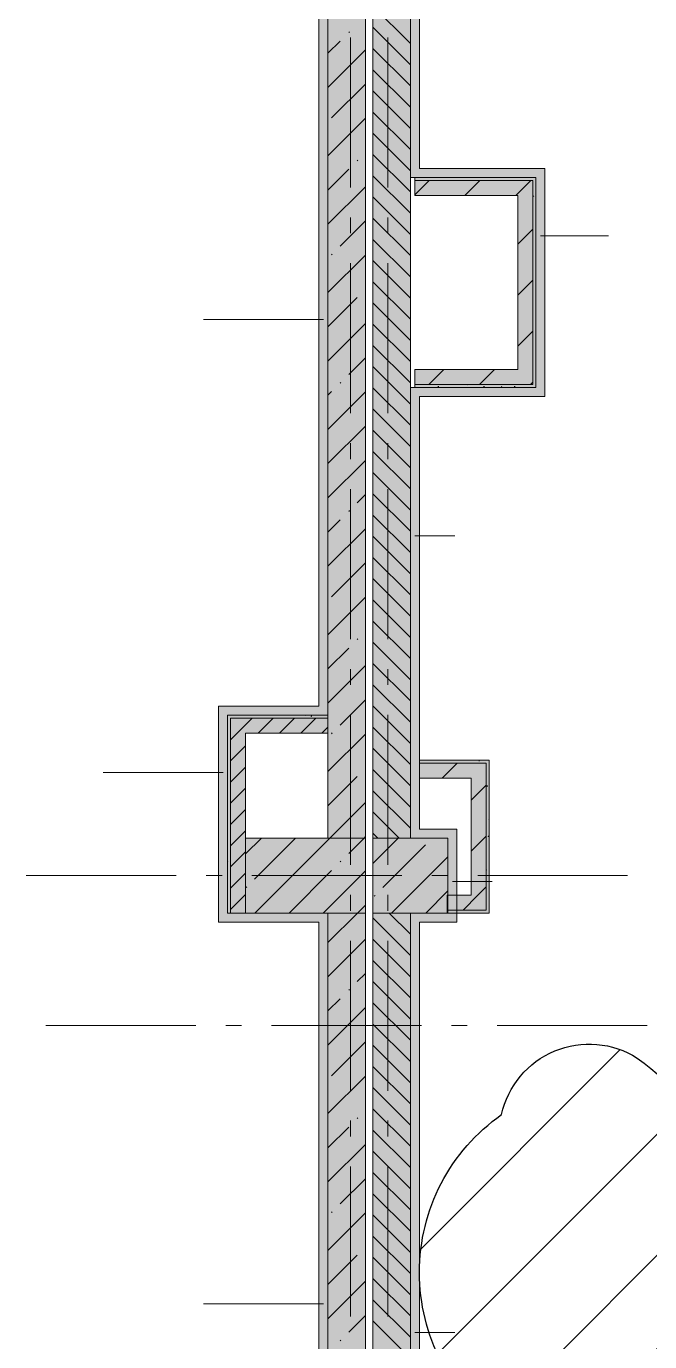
# Model space of a CAD drawing. Header units: millimetres. Extents: x -537608 to 253996, y -217170 to 186033.
# Drawn here: x -293474 to -289315, y 18091 to 26862 of the extents above; entities that cross this region are included whole.
import ezdxf

# ---------------------------------------------------------------- set-up
doc = ezdxf.new("R2010")
doc.units = ezdxf.units.MM
doc.layers.add('2) окраска коммуникации', color=152, linetype='Continuous', lineweight=30)
doc.layers.add('PDF _Геометрия', color=7, linetype='Continuous')
doc.layers.add('PDF _Сплошная заливка', color=7, linetype='Continuous', true_color=0xffffff)

msp = doc.modelspace()

# ---------------------------------------------------------------- hatches: boundary and pattern name
at = {"layer": '2) окраска коммуникации'}
h = msp.add_hatch(dxfattribs=at)
h.set_pattern_fill('ANSI31', color=5, scale=222)
h.set_pattern_definition([(45, (-305519.1, -20669.7), (-498.404, 498.404), [])])
edge = h.paths.add_edge_path()
edge.add_spline(control_points=[(-290778.1295, 11066.7373), (-290387.3432, 10570.6496), (-289743.0728, 11066.7373), (-288919.2533, 10560.095), (-288105.994, 11182.8428), (-286954.7585, 10760.6403), (-286007.4205, 10940.029), (-285042.7478, 10616.4758), (-284130.9316, 11012.6635), (-281975.2536, 10728.4524), (-280376.2745, 10966.1654), (-279268.5104, 11271.0495), (-278118.4513, 10949.6411), (-276985.3065, 10882.0339), (-275953.6379, 10645.4087), (-275395.5218, 9715.8097), (-275395.5218, 8271.0495), (-275157.9741, 7191.9904), (-275614.614, 6955.3652), (-274802.8089, 5738.4356), (-275817.5649, 5129.9708), (-275327.2936, 3468.321), (-275716.2842, 2758.4446), (-275293.4682, 2171.0495), (-273991.1979, 1727.4348), (-273974.2852, 2606.3284), (-273078.3544, 3011.9716), (-273078.3544, 4702.1524), (-273720.5962, 5040.1884), (-273078.3544, 5733.1622), (-273720.5962, 6578.2529), (-273078.3544, 7271.2267), (-273805.1597, 8271.0495), (-273078.3544, 9012.1129), (-274291.2526, 9488.1178), (-274291.2526, 9164.2291), (-275005.9538, 9367.0507), (-275005.9538, 9971.0495), (-275073.6046, 10786.8019), (-275073.6046, 11271.0495), (-274668.0133, 12503.4462), (-274837.1388, 13297.8308), (-275344.5167, 13652.7686), (-276004.109, 13838.6884), (-276985.0411, 13838.6884), (-277813.7588, 13821.7866), (-278642.4766, 14041.51), (-279014.5545, 14768.2882), (-278845.4274, 16002.1196), (-278185.8367, 17021.0495), (-276443.2448, 17292.7757), (-275935.8653, 18408.2946), (-275682.1763, 19337.8936), (-275310.1, 19659.0285), (-275479.2255, 20622.4311), (-274684.3331, 20656.2347), (-273872.5265, 20842.1545), (-273940.1773, 22126.6913), (-274481.0718, 22725.7503), (-273331.0143, 24399.0292), (-274379.5972, 25075.1012), (-273331.0143, 26038.5045), (-274075.1701, 26985.0053), (-273078.3544, 28523.0692), (-273078.3544, 28523.0692), (-273345.9962, 29714.5377), (-274039.4124, 30880.7626), (-275206.3826, 30238.4942), (-276187.3147, 30745.5482), (-277354.2849, 30153.9852), (-279011.7204, 30982.1734), (-280026.4779, 30677.941), (-281278.0101, 29934.2611), (-280499.3584, 28301.0495), (-281142.0364, 27038.3862), (-279890.5042, 25838.3584), (-281260.4253, 24180.0495), (-280059.6297, 22745.3283), (-281159.2859, 21829.0495), (-280076.8792, 20222.5318), (-281092.8162, 18916.6266), (-280737.6526, 18003.9293), (-280923.6908, 17429.2674), (-281752.4085, 17141.9368), (-283156.155, 17665.8933), (-283714.2711, 17125.035), (-284813.5921, 17750.4023), (-285185.6684, 17108.1332), (-286132.7751, 17801.1077), (-287328.3544, 16388.2505), (-285898.1717, 14701.7611), (-286388.6369, 13644.8407), (-285779.7843, 13214.0495), (-286591.5893, 12701.0495), (-286591.5893, 11811.5525), (-287690.9088, 11727.0435), (-288012.2486, 12132.6867), (-288722.5774, 11760.8471), (-289229.9569, 12453.8216), (-289940.2857, 11963.6687), (-290684.4415, 11777.7489), (-290778.1295, 11066.7373)], knot_values=[0, 0, 0, 0, 1, 2, 3, 4, 5, 6, 7, 8, 9, 10, 11, 12, 13, 14, 15, 16, 17, 18, 19, 20, 21, 22, 23, 24, 25, 26, 27, 28, 29, 30, 31, 32, 33, 34, 35, 36, 37, 38, 39, 40, 41, 42, 43, 44, 45, 46, 47, 48, 49, 50, 51, 52, 53, 54, 55, 56, 57, 58, 59, 60, 61, 62, 63, 64, 65, 66, 67, 68, 69, 70, 71, 72, 73, 74, 75, 76, 77, 78, 79, 80, 81, 82, 83, 84, 85, 86, 87, 88, 89, 90, 91, 92, 93, 94, 95, 96, 97, 98, 99, 99, 99, 99], degree=3, periodic=0)
edge = h.paths.add_edge_path(flags=16)
edge.add_arc((-282974.1314, 12518.0171), 1274.5672, 125.00000005, 234.99999995, ccw=False)
edge.add_arc((-283038.6718, 14513.9725), 1162.0444, 125.00000005, 234.99999995, ccw=False)
edge.add_arc((-282295.8664, 15202.9232), 1433.6455, 59.43173918, 169.43173908, ccw=False)
edge.add_arc((-282677.7619, 14748.5093), 2021.4887, -53.3391216, 56.66087831, ccw=False)
edge.add_arc((-282413.8331, 12555.5506), 1102.6336, -78.79029658, 31.20970332, ccw=False)
edge.add_arc((-282952.3368, 12001.1084), 919.0678, 215.00000005, 324.99999995, ccw=False)
edge = h.paths.add_edge_path(flags=16)
edge.add_arc((-277532.2831, 20735.819), 1174.7616, 125.00000005, 234.99999995, ccw=False)
edge.add_arc((-276960.5272, 23476.9879), 2171.5877, 125.00000005, 234.99999995, ccw=False)
edge.add_arc((-277291.7326, 26561.6986), 1594.1487, 125.00000005, 234.99999995, ccw=False)
edge.add_arc((-277094.17, 27873.7201), 1111.9458, 70.31799188, 180.31799178, ccw=False)
edge.add_arc((-276872.3717, 27774.8819), 1155.9508, -27.59113456, 82.40886534, ccw=False)
edge.add_arc((-276749.5729, 25951.7436), 1572.0517, -54.99999995, 54.99999995, ccw=False)
edge.add_arc((-276903.4785, 23156.4449), 1840.3779, -54.99999995, 54.99999995, ccw=False)
edge.add_arc((-276968.849, 21036.3715), 1277.4016, -81.34673665, 28.65326325, ccw=False)
edge.add_arc((-277491.3785, 20273.9631), 872.5123, 215.00000005, 324.99999995, ccw=False)
h = msp.add_hatch(dxfattribs=at)
h.set_pattern_fill('ANSI31', color=256, scale=180)
h.paths.add_polyline_path([(-284261.5973, 24109.0515, 0.52056705), (-284261.5973, 26540.8731, 0.52056705), (-284261.5973, 28830.2404, 0.52056705), (-285626.3393, 29828.8486, 0.52056705), (-286827.0414, 28445.9012, 0.52056705), (-286827.0414, 26028.7233, 0.52056705), (-286827.0414, 23887.4023, 0.52056705), (-286827.0414, 22082.0016, 0.313339017), (-287418.7029, 20474.292, 0.176741999), (-287968.2498, 20090.1541, 0.41719381), (-288900.9717, 19255.1572, 0.182310255), (-289397.7507, 19982.4334, 0.52056705), (-290302.8839, 19605.0275, 0.52056705), (-290302.8839, 17499.833, 0.52056705), (-290302.8839, 15774.49, 0.52056705), (-290302.8839, 13721.1922, 0.52056705), (-289397.7507, 15501.0554, 0.52056705), (-289397.7507, 17937.9862, 0.244698443), (-288865.6148, 18960.2098, 0.52056705), (-287409.1652, 18960.2098, 0.52056705), (-285892.2135, 18960.2098, 0.092531076), (-285790.8179, 19215.2453, 0.189613203), (-285175.6001, 19622.8638, 0.52056705), (-284261.5973, 20287.7266, 0.52056705), (-284261.5973, 22263.2197, 0.52056705)])
at = {"layer": 'PDF _Сплошная заливка', "transparency": 33554559}
h = msp.add_hatch(color=256, dxfattribs=at)
h.paths.add_polyline_path([(-291161.3544, 15999.0005), (-290911.3555, 15999.0005), (-290911.3555, 20949.3489), (-291161.3544, 20949.3489), (-291161.3544, 18765.7234)], flags=0)
h.paths.add_polyline_path([(-290911.3555, 21449.3489), (-290911.3555, 27299.348), (-291161.3544, 27299.348), (-291161.3544, 21449.3489)], flags=0)
h.paths.add_polyline_path([(-290911.3555, 27799.3501), (-290911.3555, 30799.35), (-291161.3544, 30799.35), (-291161.3544, 27799.3501)], flags=0)
at = {"layer": 'PDF _Сплошная заливка', "true_color": 0xff7d7d, "transparency": 33554559}
for points in [[(-291521.3543, 22269.3489), (-291461.3557, 22269.3489), (-291461.3557, 27299.348), (-291521.3543, 27299.348), (-291521.3543, 22329.3496)], [(-291521.3543, 22269.3489), (-291521.3543, 22329.3496), (-292191.3558, 22329.3496), (-292191.3558, 22269.3489), (-292131.3551, 22269.3489)], [(-292011.3559, 20889.3481), (-291521.3543, 20889.3481), (-291521.3543, 20949.3489), (-292041.3552, 20949.3489), (-292041.3552, 20889.3481)], [(-291521.3543, 15999.0005), (-291461.3557, 15999.0005), (-291461.3557, 20949.3489), (-291521.3543, 20949.3489), (-291521.3543, 16058.999)]]:
    msp.add_hatch(color=11, dxfattribs=at).paths.add_polyline_path(points)
at = {"layer": 'PDF _Сплошная заливка', "transparency": 33554559}
for points in [[(-291253.0918, 21449.3489), (-291211.3547, 21449.3489), (-291211.3547, 27299.348), (-291461.3557, 27299.348), (-291461.3557, 21449.3489)], [(-290093.8551, 25834.3487), (-290073.8541, 25834.3487), (-290073.8541, 25854.3496), (-290881.3541, 25854.3496), (-290881.3541, 25834.3487)], [(-290193.8555, 25734.3482), (-290093.8551, 25734.3482), (-290093.8551, 25834.3487), (-290881.3541, 25834.3487), (-290881.3541, 25734.3482)], [(-290193.8555, 24454.3479), (-290093.8551, 24454.3479), (-290093.8551, 24474.3489), (-290881.3541, 24474.3489), (-290881.3541, 24454.3479)], [(-291461.3557, 22249.3479), (-291461.3557, 22269.3489), (-292131.3551, 22269.3489), (-292131.3551, 22249.3479), (-292111.3563, 22249.3479)], [(-291461.3557, 22149.3475), (-291461.3557, 22249.3479), (-292111.3563, 22249.3479), (-292111.3563, 22149.3475), (-292011.3559, 22149.3475)], [(-290406.3543, 21949.3488), (-290386.3554, 21949.3488), (-290386.3554, 21969.3476), (-290851.3548, 21969.3476), (-290851.3548, 21949.3488)], [(-290506.3547, 21849.3484), (-290406.3543, 21849.3484), (-290406.3543, 21949.3488), (-290851.3548, 21949.3488), (-290851.3548, 21849.3484)], [(-290406.3543, 20969.3477), (-290386.3554, 20969.3477), (-290386.3554, 21949.3488), (-290406.3543, 21949.3488), (-290406.3543, 21069.3481)], [(-290406.3543, 21069.3481), (-290406.3543, 21849.3484), (-290506.3547, 21849.3484), (-290506.3547, 21069.3481), (-290415.1124, 21069.3481)], [(-290661.3544, 20949.3489), (-290661.3544, 21449.3489), (-291161.3544, 21449.3489), (-291161.3544, 20949.3489), (-290911.3555, 20949.3489)], [(-290406.3543, 20969.3477), (-290406.3543, 21069.3481), (-290666.3558, 21069.3481), (-290666.3558, 20969.3477), (-290415.1124, 20969.3477)]]:
    msp.add_hatch(color=256, dxfattribs=at).paths.add_polyline_path(points)
at = {"layer": 'PDF _Сплошная заливка', "true_color": 0x56bc34, "transparency": 33554559}
for points in [[(-290073.8541, 24454.3479), (-290013.8555, 24454.3479), (-290013.8555, 25914.3481), (-290073.8541, 25914.3481), (-290073.8541, 24461.5948)], [(-290911.3555, 21509.3473), (-290851.3548, 21509.3473), (-290851.3548, 24454.3479), (-290911.3555, 24454.3479), (-290911.3555, 21613.658)], [(-290911.3555, 16058.999), (-290851.3548, 16058.999), (-290851.3548, 20949.3489), (-290911.3555, 20949.3489), (-290911.3555, 18765.7234)]]:
    msp.add_hatch(color=85, dxfattribs=at).paths.add_polyline_path(points)

# ---------------------------------------------------------------- linework, layer by layer
at = {"layer": '2) окраска коммуникации'}
msp.add_lwpolyline([(-288865.6148, 18960.2098, -0.244698443), (-289397.7507, 17937.9862, -0.52056705), (-289397.7507, 15501.0554, -0.52056705), (-290302.8839, 13721.1922, -0.52056705), (-290302.8839, 15774.49, -0.52056705), (-290302.8839, 17499.833, -0.52056705), (-290302.8839, 19605.0275, -0.52056705), (-289397.7507, 19982.4334, -0.182310255), (-288900.9717, 19255.1572, -0.182310255)], format="xyb", dxfattribs=at)
msp.add_open_spline([(-290778.1295, 11066.7373), (-290387.3432, 10570.6496), (-289743.0728, 11066.7373), (-288919.2533, 10560.095), (-288105.994, 11182.8428), (-286954.7585, 10760.6403), (-286007.4205, 10940.029), (-285042.7478, 10616.4758), (-284130.9316, 11012.6635), (-281975.2536, 10728.4524), (-280376.2745, 10966.1654), (-279268.5104, 11271.0495), (-278118.4513, 10949.6411), (-276985.3065, 10882.0339), (-275953.6379, 10645.4087), (-275395.5218, 9715.8097), (-275395.5218, 8271.0495), (-275157.9741, 7191.9904), (-275614.614, 6955.3652), (-274802.8089, 5738.4356), (-275817.5649, 5129.9708), (-275327.2936, 3468.321), (-275716.2842, 2758.4446), (-275293.4682, 2171.0495), (-273991.1979, 1727.4348), (-273974.2852, 2606.3284), (-273078.3544, 3011.9716), (-273078.3544, 4702.1524), (-273720.5962, 5040.1884), (-273078.3544, 5733.1622), (-273720.5962, 6578.2529), (-273078.3544, 7271.2267), (-273805.1597, 8271.0495), (-273078.3544, 9012.1129), (-274291.2526, 9488.1178), (-274291.2526, 9164.2291), (-275005.9538, 9367.0507), (-275005.9538, 9971.0495), (-275073.6046, 10786.8019), (-275073.6046, 11271.0495), (-274668.0133, 12503.4462), (-274837.1388, 13297.8308), (-275344.5167, 13652.7686), (-276004.109, 13838.6884), (-276985.0411, 13838.6884), (-277813.7588, 13821.7866), (-278642.4766, 14041.51), (-279014.5545, 14768.2882), (-278845.4274, 16002.1196), (-278185.8367, 17021.0495), (-276443.2448, 17292.7757), (-275935.8653, 18408.2946), (-275682.1763, 19337.8936), (-275310.1, 19659.0285), (-275479.2255, 20622.4311), (-274684.3331, 20656.2347), (-273872.5265, 20842.1545), (-273940.1773, 22126.6913), (-274481.0718, 22725.7503), (-273331.0143, 24399.0292), (-274379.5972, 25075.1012), (-273331.0143, 26038.5045), (-274075.1701, 26985.0053), (-273078.3544, 28523.0692), (-273078.3544, 28523.0692), (-273345.9962, 29714.5377), (-274039.4124, 30880.7626), (-275206.3826, 30238.4942), (-276187.3147, 30745.5482), (-277354.2849, 30153.9852), (-279011.7204, 30982.1734), (-280026.4779, 30677.941), (-281278.0101, 29934.2611), (-280499.3584, 28301.0495), (-281142.0364, 27038.3862), (-279890.5042, 25838.3584), (-281260.4253, 24180.0495), (-280059.6297, 22745.3283), (-281159.2859, 21829.0495), (-280076.8792, 20222.5318), (-281092.8162, 18916.6266), (-280737.6526, 18003.9293), (-280923.6908, 17429.2674), (-281752.4085, 17141.9368), (-283156.155, 17665.8933), (-283714.2711, 17125.035), (-284813.5921, 17750.4023), (-285185.6684, 17108.1332), (-286132.7751, 17801.1077), (-287328.3544, 16388.2505), (-285898.1717, 14701.7611), (-286388.6369, 13644.8407), (-285779.7843, 13214.0495), (-286591.5893, 12701.0495), (-286591.5893, 11811.5525), (-287690.9088, 11727.0435), (-288012.2486, 12132.6867), (-288722.5774, 11760.8471), (-289229.9569, 12453.8216), (-289940.2857, 11963.6687), (-290684.4415, 11777.7489), (-290778.1295, 11066.7373)], degree=3, dxfattribs=at)
at = {"layer": 'PDF _Геометрия', "lineweight": 9}
for p, q in [((-291461.3557, 22269.3489), (-291461.3557, 27299.348)), ((-291461.3557, 27299.348), (-291461.3557, 22269.3489)), ((-291211.3547, 21449.3489), (-291211.3547, 27299.348)), ((-291161.3544, 27299.348), (-291161.3544, 21449.3489)), ((-290911.3555, 27299.348), (-290911.3555, 25914.3481)), ((-290911.3555, 25914.3481), (-290911.3555, 27299.348)), ((-291521.3543, 27239.3495), (-291521.3543, 22329.3496)), ((-290851.3548, 25914.3481), (-290851.3548, 27239.3495)), ((-290911.3555, 26747.4855), (-291161.3544, 26997.4866)), ((-290911.3555, 26606.0622), (-291161.3544, 26856.0633)), ((-291461.3557, 26683.1638), (-291380.1678, 26764.3518)), ((-291323.1446, 26821.3749), (-291318.4017, 26826.1157)), ((-291461.3557, 26455.067), (-291211.3547, 26705.068)), ((-290911.3555, 26464.6433), (-291161.3544, 26714.6443)), ((-290911.3555, 26323.22), (-291161.3544, 26573.221)), ((-291437.1931, 26251.1304), (-291211.3547, 26476.9668)), ((-290911.3555, 26181.801), (-291161.3544, 26431.7978)), ((-291461.3557, 25998.8688), (-291211.3547, 26248.8699)), ((-290911.3555, 26040.3778), (-291161.3544, 26290.3788)), ((-290911.3555, 25898.9588), (-291161.3544, 26148.9555)), ((-291266.1193, 25966.0061), (-291261.3785, 25970.7469)), ((-290911.3555, 25757.5355), (-291161.3544, 26007.5366)), ((-291461.3557, 25770.7719), (-291323.1446, 25908.983)), ((-290911.3555, 24454.3479), (-290911.3555, 25914.3481)), ((-290911.3555, 25914.3481), (-290911.3555, 25854.3496)), ((-290073.8541, 25914.3481), (-290851.3548, 25914.3481)), ((-290013.8555, 25914.3481), (-290073.8541, 25914.3481)), ((-290013.8555, 24454.3479), (-290013.8555, 25914.3481)), ((-291461.3557, 25542.6707), (-291211.3547, 25792.6717)), ((-290911.3555, 25616.1123), (-291161.3544, 25866.1133)), ((-290911.3555, 25854.3496), (-290073.8541, 25854.3496)), ((-290073.8541, 25854.3496), (-290881.3541, 25854.3496)), ((-290881.3541, 25854.3496), (-290881.3541, 25834.3487)), ((-290881.3541, 25739.4765), (-290786.482, 25834.3487)), ((-290881.3541, 25834.3487), (-290881.3541, 25734.3482)), ((-290093.8551, 25834.3487), (-290881.3541, 25834.3487)), ((-290547.0713, 25734.3482), (-290447.0709, 25834.3487)), ((-290207.6602, 25734.3482), (-290107.6598, 25834.3487)), ((-290093.8551, 25734.3482), (-290093.8551, 25834.3487)), ((-290073.8541, 25854.3496), (-290073.8541, 24454.3479)), ((-290073.8541, 25834.3487), (-290073.8541, 25854.3496)), ((-290073.8541, 25734.3482), (-290073.8541, 25834.3487)), ((-290911.3555, 25474.6933), (-291161.3544, 25724.6943)), ((-290881.3541, 25734.3482), (-290193.8555, 25734.3482)), ((-290193.8555, 25734.3482), (-290193.8555, 24574.3493)), ((-290093.8551, 24474.3489), (-290093.8551, 25734.3482)), ((-290073.8541, 24454.3479), (-290073.8541, 25734.3482)), ((-291380.1678, 25395.7617), (-291211.3547, 25564.5748)), ((-290911.3555, 25333.27), (-291161.3544, 25583.2711)), ((-290911.3555, 25191.8511), (-291161.3544, 25441.8478)), ((-290193.8555, 25408.744), (-290093.8551, 25508.7444)), ((-290043.8548, 25464.6218), (-289589.153, 25464.6218)), ((-291461.3557, 25086.4725), (-291211.3547, 25336.4736)), ((-291437.1931, 25338.7342), (-291432.4523, 25343.475)), ((-290911.3555, 25050.4278), (-291161.3544, 25300.4288)), ((-290911.3555, 24909.0089), (-291161.3544, 25159.0056)), ((-290193.8555, 25069.3307), (-290093.8551, 25169.3312)), ((-291461.3557, 24858.3756), (-291266.1193, 25053.6098)), ((-290911.3555, 24767.5856), (-291161.3544, 25017.5866)), ((-291491.355, 24906.6664), (-292291.3563, 24906.6664)), ((-291461.3557, 24630.2787), (-291211.3547, 24880.2755)), ((-290911.3555, 24626.1623), (-291161.3544, 24876.1633)), ((-290193.8555, 24729.9217), (-290093.8551, 24829.9179)), ((-291323.1446, 24540.3886), (-291211.3547, 24652.1786)), ((-290911.3555, 24484.7433), (-291161.3544, 24734.7444)), ((-290911.3555, 24343.3201), (-291161.3544, 24593.3211)), ((-290193.8555, 24574.3493), (-290881.3541, 24574.3493)), ((-290881.3541, 24574.3493), (-290881.3541, 24474.3489)), ((-290788.8374, 24474.3489), (-290688.8369, 24574.3493)), ((-290449.4262, 24474.3489), (-290349.4258, 24574.3493)), ((-291380.1678, 24483.3654), (-291375.427, 24488.1062)), ((-290881.3541, 24474.3489), (-290881.3541, 24454.3479)), ((-290881.3541, 24474.3489), (-290193.8555, 24474.3489)), ((-290193.8555, 24474.3489), (-290093.8551, 24474.3489)), ((-290110.0152, 24474.3489), (-290093.8551, 24490.509)), ((-291461.3557, 24402.1775), (-291437.1931, 24426.3423)), ((-291461.3557, 24174.0806), (-291211.3547, 24424.0817)), ((-290911.3555, 24201.9011), (-291161.3544, 24451.9021)), ((-290851.3548, 24454.3479), (-290911.3555, 24454.3479)), ((-290911.3555, 24454.3479), (-290911.3555, 21509.3473)), ((-290911.3555, 21509.3473), (-290911.3555, 24454.3479)), ((-290881.3541, 24454.3479), (-290193.8555, 24454.3479)), ((-290073.8541, 24454.3479), (-290851.3548, 24454.3479)), ((-290851.3548, 21969.3476), (-290851.3548, 24394.3493)), ((-290851.3548, 24394.3493), (-290013.8555, 24394.3493)), ((-290193.8555, 24454.3479), (-290093.8551, 24454.3479)), ((-290093.8551, 24454.3479), (-290073.8541, 24454.3479)), ((-290013.8555, 24394.3493), (-290013.8555, 24454.3479)), ((-290911.3555, 24060.4778), (-291161.3544, 24310.4789)), ((-291461.3557, 23945.9837), (-291211.3547, 24195.9805)), ((-290911.3555, 23919.0588), (-291161.3544, 24169.0556)), ((-291461.3557, 23717.8824), (-291211.3547, 23967.8836)), ((-290911.3555, 23777.6356), (-291161.3544, 24027.6366)), ((-290911.3555, 23636.2123), (-291161.3544, 23886.2134)), ((-291266.1193, 23685.0198), (-291211.3547, 23739.7866)), ((-290911.3555, 23494.7933), (-291161.3544, 23744.7944)), ((-291323.1446, 23627.9966), (-291318.4017, 23632.7374)), ((-290911.3555, 23353.37), (-291161.3544, 23603.3711)), ((-291461.3557, 23489.7856), (-291380.1678, 23570.9692)), ((-291461.3557, 23261.6844), (-291211.3547, 23511.6854)), ((-290911.3555, 23211.9511), (-291161.3544, 23461.9522)), ((-290881.3541, 23463.9286), (-290615.2059, 23463.9286)), ((-291437.1931, 23057.7479), (-291211.3547, 23283.5885)), ((-290911.3555, 23070.5278), (-291161.3544, 23320.5289)), ((-290911.3555, 22929.1088), (-291161.3544, 23179.1056)), ((-291461.3557, 22805.4905), (-291211.3547, 23055.4873)), ((-290911.3555, 22787.6856), (-291161.3544, 23037.6867)), ((-290911.3555, 22646.2666), (-291161.3544, 22896.2634)), ((-291266.1193, 22772.6279), (-291261.3785, 22777.3686)), ((-290911.3555, 22504.8433), (-291161.3544, 22754.8445)), ((-291461.3557, 22577.3893), (-291323.1446, 22715.6004)), ((-291461.3557, 22349.2924), (-291211.3547, 22599.2934)), ((-290911.3555, 22363.4222), (-291161.3544, 22613.4212)), ((-290911.3555, 22222.0011), (-291161.3544, 22472.0022)), ((-291380.1678, 22202.3791), (-291211.3547, 22371.1922)), ((-291521.3543, 22329.3496), (-292191.3558, 22329.3496)), ((-292191.3558, 22329.3496), (-292191.3558, 22269.3489)), ((-290911.3555, 22080.58), (-291161.3544, 22330.579)), ((-292191.3558, 22269.3489), (-292191.3558, 20949.3489)), ((-291461.3557, 22269.3489), (-292131.3551, 22269.3489)), ((-292131.3551, 22269.3489), (-292131.3551, 22249.3479)), ((-292131.3551, 20949.3489), (-292131.3551, 22269.3489)), ((-292131.3551, 22269.3489), (-291521.3543, 22269.3489)), ((-292131.3551, 22249.3479), (-292131.3551, 22149.3475)), ((-292111.3563, 22246.7343), (-292108.7405, 22249.3479)), ((-291461.3557, 22249.3479), (-292111.3563, 22249.3479)), ((-292111.3563, 22249.3479), (-292111.3563, 22149.3475)), ((-292067.3198, 22149.3475), (-291967.3194, 22249.3479)), ((-291925.8987, 22149.3475), (-291825.8983, 22249.3479)), ((-291784.4754, 22149.3475), (-291684.4772, 22249.3479)), ((-291643.0543, 22149.3475), (-291543.056, 22249.3479)), ((-291521.3543, 22269.3489), (-291461.3557, 22269.3489)), ((-291461.3557, 22249.3479), (-291461.3557, 22269.3489)), ((-291461.3557, 22269.3489), (-291461.3557, 21449.3489)), ((-291461.3557, 22149.3475), (-291461.3557, 22249.3479)), ((-292131.3551, 22149.3475), (-292131.3551, 20949.3489)), ((-292111.3563, 22105.3132), (-292067.3198, 22149.3475)), ((-292111.3563, 22149.3475), (-292111.3563, 20949.3489)), ((-292011.3559, 21449.3489), (-292011.3559, 22149.3475)), ((-292011.3559, 22149.3475), (-291461.3557, 22149.3475)), ((-291501.6332, 22149.3475), (-291461.3557, 22189.6271)), ((-291461.3557, 21893.0943), (-291211.3547, 22143.0954)), ((-291437.1931, 22145.3559), (-291432.4523, 22150.0968)), ((-290911.3555, 21939.1567), (-291161.3544, 22189.1578)), ((-292111.3563, 21963.8921), (-292011.3559, 22063.8903)), ((-290911.3555, 21797.7356), (-291161.3544, 22047.7367)), ((-290386.3554, 21969.3476), (-290851.3548, 21969.3476)), ((-290851.3548, 21969.3476), (-290851.3548, 21949.3488)), ((-290406.3543, 21949.3488), (-290851.3548, 21949.3488)), ((-290851.3548, 21949.3488), (-290851.3548, 21849.3484)), ((-290698.5468, 21849.3484), (-290598.5463, 21949.3488)), ((-290406.3543, 21849.3484), (-290406.3543, 21949.3488)), ((-290386.3554, 21949.3488), (-290386.3554, 21969.3476)), ((-290386.3554, 21849.3484), (-290386.3554, 21949.3488)), ((-292161.3544, 21885.8431), (-292961.3557, 21885.8431)), ((-292111.3563, 21822.4688), (-292011.3559, 21922.4692)), ((-291461.3557, 21664.9952), (-291266.1193, 21860.2316)), ((-290911.3555, 21656.3145), (-291161.3544, 21906.3156)), ((-290851.3548, 21509.3473), (-290851.3548, 21849.3484)), ((-290851.3548, 21849.3484), (-290506.3547, 21849.3484)), ((-290506.3547, 21849.3484), (-290506.3547, 21069.3481)), ((-290406.3543, 21069.3481), (-290406.3543, 21849.3484)), ((-290386.3554, 21069.3481), (-290386.3554, 21849.3484)), ((-292111.3563, 21681.0477), (-292011.3559, 21781.048)), ((-290911.3555, 21514.8934), (-291161.3544, 21764.8945)), ((-290506.3547, 21702.1294), (-290406.3543, 21802.1298)), ((-291448.9052, 21449.3489), (-291211.3547, 21686.8972)), ((-292111.3563, 21539.6265), (-292011.3559, 21639.6269)), ((-290987.2321, 21449.3489), (-291161.3544, 21623.4712)), ((-292111.3563, 21398.2054), (-292011.3559, 21498.2058)), ((-290911.3555, 21449.3489), (-290911.3555, 21509.3473)), ((-290911.3555, 21509.3473), (-290911.3555, 21449.3489)), ((-290661.3544, 21509.3473), (-290851.3548, 21509.3473)), ((-290601.3559, 21509.3473), (-290661.3544, 21509.3473)), ((-290601.3559, 20949.3489), (-290601.3559, 21509.3473)), ((-292011.3559, 21343.0941), (-291905.1012, 21449.3489)), ((-292011.3559, 21449.3489), (-292011.3559, 20949.3489)), ((-291211.3547, 21449.3489), (-292011.3559, 21449.3489)), ((-291950.4144, 21175.9365), (-291677.0021, 21449.3489)), ((-291948.9051, 20949.3489), (-291448.9052, 21449.3489)), ((-291323.1446, 21347.0103), (-291220.8061, 21449.3489)), ((-291220.8061, 21449.3489), (-291211.3547, 21458.7981)), ((-291211.3547, 20949.3489), (-291211.3547, 21449.3489)), ((-291128.6532, 21449.3489), (-291161.3544, 21482.0501)), ((-291161.3544, 21280.7014), (-290992.7071, 21449.3489)), ((-290911.3555, 21449.3489), (-291161.3544, 21449.3489)), ((-291161.3544, 21449.3489), (-291161.3544, 20949.3489)), ((-291161.3544, 21449.3489), (-290911.3555, 21449.3489)), ((-291095.0456, 21118.9112), (-290809.9212, 21404.0356)), ((-290661.3544, 21449.3489), (-290911.3555, 21449.3489)), ((-290911.3555, 21449.3489), (-290661.3544, 21449.3489)), ((-290661.3544, 20949.3489), (-290661.3544, 21449.3489)), ((-290661.3544, 21449.3489), (-290661.3544, 20949.3489)), ((-290506.3547, 21362.7182), (-290406.3543, 21462.7187)), ((-292111.3563, 21256.7843), (-292011.3559, 21356.7847)), ((-291036.5111, 20949.3489), (-290661.3544, 21324.5033)), ((-291720.8061, 20949.3489), (-291437.1931, 21232.9618)), ((-291492.7071, 20949.3489), (-291211.3547, 21230.7013)), ((-291380.1678, 21289.985), (-291375.427, 21294.7279)), ((-292111.3563, 21115.3632), (-292011.3559, 21215.3636)), ((-290631.3552, 21158.7258), (-290365.2048, 21158.7258)), ((-292111.3563, 20973.942), (-292011.3559, 21073.9403)), ((-292007.4397, 21118.9112), (-292002.6989, 21123.6542)), ((-291152.0709, 21061.8881), (-291147.3279, 21066.6289)), ((-290808.412, 20949.3489), (-290661.3544, 21096.4042)), ((-290506.3547, 21069.3481), (-290666.3558, 21069.3481)), ((-290666.3558, 21069.3481), (-290666.3558, 20969.3477)), ((-290560.3141, 20969.3477), (-290460.3138, 21069.3481)), ((-290460.3138, 21069.3481), (-290406.3543, 21123.3055)), ((-290406.3543, 20969.3477), (-290406.3543, 21069.3481)), ((-290386.3554, 20969.3477), (-290386.3554, 21069.3481)), ((-291264.608, 20949.3489), (-291211.3547, 21002.6022)), ((-290666.3558, 20969.3477), (-290666.3558, 20949.3489)), ((-290666.3558, 20969.3477), (-290406.3543, 20969.3477)), ((-290386.3554, 20949.3489), (-290386.3554, 20969.3477)), ((-292191.3558, 20949.3489), (-292191.3558, 20889.3481)), ((-292191.3558, 20889.3481), (-292041.3552, 20889.3481)), ((-292131.3551, 20949.3489), (-292111.3563, 20949.3489)), ((-292041.3552, 20949.3489), (-292131.3551, 20949.3489)), ((-292111.3563, 20949.3489), (-292011.3559, 20949.3489)), ((-292011.3559, 20949.3489), (-292041.3552, 20949.3489)), ((-292041.3552, 20889.3481), (-291521.3543, 20889.3481)), ((-292011.3559, 20949.3489), (-291211.3547, 20949.3489)), ((-291521.3543, 20889.3481), (-291521.3543, 16058.999)), ((-291461.3557, 20752.6011), (-291264.608, 20949.3489)), ((-291461.3557, 20949.3489), (-291461.3557, 15999.0005)), ((-291461.3557, 15999.0005), (-291461.3557, 20949.3489)), ((-291211.3547, 15999.0005), (-291211.3547, 20949.3489)), ((-291161.3544, 20949.3489), (-290911.3555, 20949.3489)), ((-291161.3544, 20949.3489), (-291161.3544, 15999.0005)), ((-290911.3555, 20949.3489), (-291161.3544, 20949.3489)), ((-290911.3555, 20666.3645), (-291161.3544, 20916.3656)), ((-290911.3555, 20807.7856), (-291052.9165, 20949.3489)), ((-290911.3555, 20949.2089), (-290911.4954, 20949.3489)), ((-290911.3555, 20949.3489), (-290661.3544, 20949.3489)), ((-290911.3555, 16058.999), (-290911.3555, 20949.3489)), ((-290851.3548, 20949.3489), (-290911.3555, 20949.3489)), ((-290911.3555, 20949.3489), (-290911.3555, 16058.999)), ((-290661.3544, 20949.3489), (-290851.3548, 20949.3489)), ((-290851.3548, 16058.999), (-290851.3548, 20889.3481)), ((-290851.3548, 20889.3481), (-290601.3559, 20889.3481)), ((-290666.3558, 20949.3489), (-290386.3554, 20949.3489)), ((-290601.3559, 20889.3481), (-290601.3559, 20949.3489)), ((-291461.3557, 20524.5042), (-291211.3547, 20774.5031)), ((-290911.3555, 20524.9434), (-291161.3544, 20774.9445)), ((-290911.3555, 20383.5223), (-291161.3544, 20633.5233)), ((-291266.1193, 20491.6415), (-291211.3547, 20546.404)), ((-291323.1446, 20434.6162), (-291318.4017, 20439.357)), ((-290911.3555, 20242.1012), (-291161.3544, 20492.1001)), ((-291461.3557, 20296.4052), (-291380.1678, 20377.5909)), ((-290911.3555, 20100.6801), (-291161.3544, 20350.6789)), ((-291461.3557, 20068.3061), (-291211.3547, 20318.3071)), ((-290911.3555, 19959.259), (-291161.3544, 20209.2578)), ((-291437.1931, 19864.3696), (-291211.3547, 20090.2081)), ((-290911.3555, 19817.8378), (-291161.3544, 20067.8367)), ((-290911.3555, 19676.4146), (-291161.3544, 19926.4156)), ((-291461.3557, 19612.1079), (-291211.3547, 19862.109)), ((-290911.3555, 19534.9935), (-291161.3544, 19784.9945)), ((-291266.1193, 19579.2474), (-291261.3785, 19583.9882)), ((-290911.3555, 19393.5723), (-291161.3544, 19643.5734)), ((-291461.3557, 19384.0111), (-291323.1446, 19522.2221)), ((-290911.3555, 19252.1512), (-291161.3544, 19502.1522)), ((-291461.3557, 19155.912), (-291211.3547, 19405.9109)), ((-290911.3555, 19110.7301), (-291161.3544, 19360.729)), ((-290911.3555, 18969.309), (-291161.3544, 19219.3079)), ((-291380.1678, 19009.0008), (-291211.3547, 19177.814)), ((-290911.3555, 18827.8879), (-291161.3544, 19077.8867)), ((-291461.3557, 18699.7138), (-291211.3547, 18949.7149)), ((-291437.1931, 18951.9755), (-291432.4523, 18956.7164)), ((-290911.3555, 18686.4668), (-291161.3544, 18936.4656)), ((-290911.3555, 18545.0435), (-291161.3544, 18795.0445)), ((-291461.3557, 18471.6169), (-291266.1193, 18666.8512)), ((-290911.3555, 18403.6224), (-291161.3544, 18653.6234)), ((-290911.3555, 18262.2012), (-291161.3544, 18512.2023)), ((-291461.3557, 18243.5179), (-291211.3547, 18493.5168)), ((-291491.355, 18343.4365), (-292291.3563, 18343.4365)), ((-290911.3555, 18120.7801), (-291161.3544, 18370.7812)), ((-291323.1446, 18153.6299), (-291211.3547, 18265.4199)), ((-290911.3555, 17979.359), (-291161.3544, 18229.3579)), ((-291380.1678, 18096.6067), (-291375.427, 18101.3475)), ((-290881.3541, 18152.0862), (-290615.2059, 18152.0862))]:
    msp.add_line(p, q, dxfattribs=at)
at = {"layer": 'PDF _Геометрия', "color": 253, "lineweight": 9, "true_color": 0xaaaaaa}
for p, q in [((-291311.3551, 26788.0558), (-291311.3551, 25788.0558)), ((-291061.3561, 26788.0558), (-291061.3561, 25788.0558)), ((-291311.3551, 25588.055), (-291311.3551, 25482.2244)), ((-291061.3561, 25588.055), (-291061.3561, 25482.2244)), ((-291311.3551, 25282.2235), (-291311.3551, 24282.2235)), ((-291061.3561, 25282.2235), (-291061.3561, 24282.2235)), ((-291311.3551, 24082.2226), (-291311.3551, 23976.3877)), ((-291061.3561, 24082.2226), (-291061.3561, 23976.3877)), ((-291311.3551, 23776.3869), (-291311.3551, 22776.3869)), ((-291061.3561, 23776.3869), (-291061.3561, 22776.3869)), ((-291311.3551, 22576.3903), (-291311.3551, 22470.5554)), ((-291061.3561, 22576.3903), (-291061.3561, 22470.5554)), ((-291311.3551, 22270.5545), (-291311.3551, 21270.5546)), ((-291061.3561, 22270.5545), (-291061.3561, 21270.5546)), ((-293473.9569, 21199.3477), (-292473.9569, 21199.3477)), ((-292273.9582, 21199.3477), (-292168.1233, 21199.3477)), ((-291968.1246, 21199.3477), (-290968.1246, 21199.3477)), ((-290768.1238, 21199.3477), (-290662.291, 21199.3477)), ((-290462.2902, 21199.3477), (-289462.2902, 21199.3477)), ((-291311.3551, 21070.5559), (-291311.3551, 20964.7209)), ((-291061.3561, 21070.5559), (-291061.3561, 20964.7209)), ((-291311.3551, 20764.7223), (-291311.3551, 19764.7223)), ((-291061.3561, 20764.7223), (-291061.3561, 19764.7223)), ((-293343.6256, 20199.3478), (-292343.6235, 20199.3478)), ((-292143.6248, 20199.3478), (-292037.792, 20199.3478)), ((-291837.7912, 20199.3478), (-290837.7913, 20199.3478)), ((-290637.7904, 20199.3478), (-290531.9576, 20199.3478)), ((-290331.9567, 20199.3478), (-289331.9567, 20199.3478)), ((-291311.3551, 19564.7214), (-291311.3551, 19458.8887)), ((-291061.3561, 19564.7214), (-291061.3561, 19458.8887)), ((-291311.3551, 19258.8878), (-291311.3551, 18258.8878)), ((-291061.3561, 19258.8878), (-291061.3561, 18258.8878))]:
    msp.add_line(p, q, dxfattribs=at)
at = {"layer": 'PDF _Геометрия', "color": 8, "lineweight": 9, "true_color": 0x787878}
for p, q in [((-290087.2347, 25726.6449), (-290090.5869, 25732.4493)), ((-290528.5817, 24474.3489), (-290530.5108, 24471.0074)), ((-290727.3554, 24459.9068), (-290720.649, 24459.9068)), ((-290422.5552, 24459.9068), (-290415.8488, 24459.9068)), ((-290300.3815, 24463.2052), (-290303.7336, 24457.3965)), ((-290219.355, 24459.9068), (-290212.6486, 24459.9068)), ((-291609.2809, 22266.9032), (-291610.6932, 22269.3489)), ((-291570.3813, 22263.4993), (-291573.7335, 22257.6907)), ((-290450.1109, 21968.663), (-290453.463, 21962.8565)), ((-290397.3743, 21793.4211), (-290400.7285, 21799.2276)), ((-290386.3554, 21571.1329), (-290387.1154, 21572.4526)), ((-290389.3459, 21464.3097), (-290392.6981, 21458.5032)), ((-292129.1806, 21295.6279), (-292131.3551, 21291.8624)), ((-290402.959, 21237.5347), (-290406.3112, 21231.726))]:
    msp.add_line(p, q, dxfattribs=at)
at = {"layer": 'PDF _Сплошная заливка', "color": 85, "lineweight": 35, "true_color": 0x56bc34, "transparency": 33554559}
for points in [[(-290851.3548, 25914.3481), (-290851.3548, 27299.348), (-290911.3555, 25914.3481), (-290911.3555, 27299.348)], [(-290073.8541, 25854.3496), (-290073.8541, 25914.3481), (-290911.3555, 25854.3496), (-290911.3555, 25914.3481)], [(-290851.3548, 24394.3493), (-290013.8555, 24394.3493), (-290851.3548, 24454.3479), (-290013.8555, 24454.3479)], [(-290661.3544, 21449.3489), (-290661.3544, 21509.3473), (-290911.3555, 21449.3489), (-290911.3555, 21509.3473)], [(-290601.3559, 20949.3489), (-290601.3559, 21509.3473), (-290661.3544, 20949.3489), (-290661.3544, 21509.3473)], [(-290851.3548, 20889.3481), (-290601.3559, 20889.3481), (-290851.3548, 20949.3489), (-290601.3559, 20949.3489)]]:
    msp.add_solid(points, dxfattribs=at)
at = {"layer": 'PDF _Сплошная заливка', "lineweight": 35, "transparency": 33554559}
for points in [[(-290073.8541, 24454.3479), (-290073.8541, 25834.3487), (-290093.8551, 24454.3479), (-290093.8551, 25834.3487)], [(-290093.8551, 24474.3489), (-290093.8551, 25734.3482), (-290193.8555, 24474.3489), (-290193.8555, 25734.3482)], [(-290193.8555, 24474.3489), (-290193.8555, 24574.3493), (-290881.3541, 24474.3489), (-290881.3541, 24574.3493)], [(-292111.3563, 20949.3489), (-292111.3563, 22249.3479), (-292131.3551, 20949.3489), (-292131.3551, 22249.3479)], [(-292011.3559, 20949.3489), (-292011.3559, 22149.3475), (-292111.3563, 20949.3489), (-292111.3563, 22149.3475)], [(-292011.3559, 20949.3489), (-291211.3547, 20949.3489), (-292011.3559, 21449.3489), (-291211.3547, 21449.3489)], [(-290666.3558, 20949.3489), (-290386.3554, 20949.3489), (-290666.3558, 20969.3477), (-290386.3554, 20969.3477)], [(-291211.3547, 15999.0005), (-291211.3547, 20949.3489), (-291461.3557, 15999.0005), (-291461.3557, 20949.3489)]]:
    msp.add_solid(points, dxfattribs=at)
at = {"layer": 'PDF _Сплошная заливка', "color": 11, "lineweight": 35, "true_color": 0xff7d7d, "transparency": 33554559}
for points in [[(-292131.3551, 20949.3489), (-292131.3551, 22269.3489), (-292191.3558, 20949.3489), (-292191.3558, 22269.3489)], [(-292041.3552, 20889.3481), (-292041.3552, 20949.3489), (-292191.3558, 20889.3481), (-292191.3558, 20949.3489)]]:
    msp.add_solid(points, dxfattribs=at)

doc.saveas('drawing.dxf')
